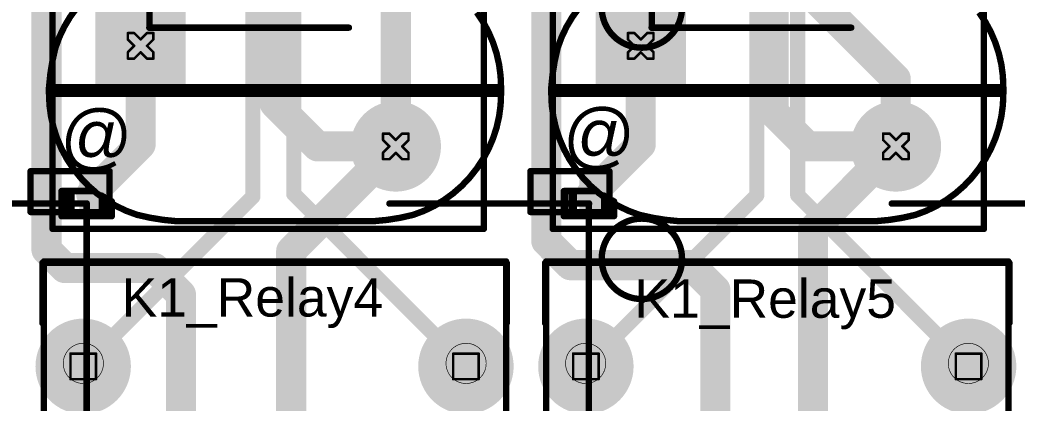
# Model space of a CAD drawing. Header units: millimetres. Extents: x -16 to 330, y -45 to 150.
# Drawn here: x 56.68 to 76.53, y -0.96 to 6.66 of the extents above; entities that cross this region are included whole.
import ezdxf

# ---------------------------------------------------------------- set-up
doc = ezdxf.new("R2010")
doc.units = ezdxf.units.MM
for name, color, linetype in [('BottomLayer', 5, 'Continuous'), ('BottomSolder', 6, 'Continuous'), ('DrillDrawing', 1, 'Continuous'), ('Mechanical1', 6, 'Continuous'), ('Mechanical13', 56, 'Continuous'), ('MidLayer1', 16, 'Continuous'), ('MidLayer2', 76, 'Continuous'), ('MultiLayer', 9, 'Continuous'), ('PadHoleLayer', 156, 'Continuous'), ('TopLayer', 1, 'Continuous'), ('TopOverlay', 2, 'Continuous'), ('TopPaste', 8, 'Continuous'), ('TopSolder', 216, 'Continuous')]:
    doc.layers.add(name, color=color, linetype=linetype)
doc.styles.add('Arial', font='arial.ttf', dxfattribs={"height": 0.2})

# ---------------------------------------------------------------- blocks, each defined once
blk = doc.blocks.new('ERZ_V07D680_7')
at = {"layer": 'BottomLayer'}
blk.add_hatch(color=5, dxfattribs=at).paths.add_polyline_path([(-3.44, 1.9), (-1.64, 1.9), (-1.64, 0.1), (-3.44, 0.1)])
h = blk.add_hatch(color=5, dxfattribs=at)
edge = h.paths.add_edge_path()
edge.add_arc((2.54, -1), 0.9, 0, 360)
at = {"layer": 'BottomSolder'}
h = blk.add_hatch(color=6, dxfattribs=at)
edge = h.paths.add_edge_path()
edge.add_arc((-2.54, 1), 0.4, 0, 360)
h = blk.add_hatch(color=6, dxfattribs=at)
edge = h.paths.add_edge_path()
edge.add_arc((2.54, -1), 0.4, 0, 360)
at = {"layer": 'MidLayer1'}
blk.add_hatch(color=16, dxfattribs=at).paths.add_polyline_path([(-3.44, 1.9), (-1.64, 1.9), (-1.64, 0.1), (-3.44, 0.1)])
h = blk.add_hatch(color=16, dxfattribs=at)
edge = h.paths.add_edge_path()
edge.add_arc((2.54, -1), 0.9, 0, 360)
at = {"layer": 'MidLayer2'}
blk.add_hatch(color=76, dxfattribs=at).paths.add_polyline_path([(-3.44, 1.9), (-1.64, 1.9), (-1.64, 0.1), (-3.44, 0.1)])
h = blk.add_hatch(color=76, dxfattribs=at)
edge = h.paths.add_edge_path()
edge.add_arc((2.54, -1), 0.9, 0, 360)
at = {"layer": 'MultiLayer'}
blk.add_hatch(color=9, dxfattribs=at).paths.add_polyline_path([(-3.44, 1.9), (-1.64, 1.9), (-1.64, 0.1), (-3.44, 0.1)])
h = blk.add_hatch(color=9, dxfattribs=at)
edge = h.paths.add_edge_path()
edge.add_arc((2.54, -1), 0.9, 0, 360)
at = {"layer": 'PadHoleLayer'}
h = blk.add_hatch(color=156, dxfattribs=at)
edge = h.paths.add_edge_path()
edge.add_arc((-2.54, 1), 0.4, 0, 360)
h = blk.add_hatch(color=156, dxfattribs=at)
edge = h.paths.add_edge_path()
edge.add_arc((2.54, -1), 0.4, 0, 360)
at = {"layer": 'TopLayer'}
blk.add_hatch(color=1, dxfattribs=at).paths.add_polyline_path([(-3.44, 1.9), (-1.64, 1.9), (-1.64, 0.1), (-3.44, 0.1)])
h = blk.add_hatch(color=1, dxfattribs=at)
edge = h.paths.add_edge_path()
edge.add_arc((2.54, -1), 0.9, 0, 360)
at = {"layer": 'TopSolder'}
h = blk.add_hatch(color=216, dxfattribs=at)
edge = h.paths.add_edge_path()
edge.add_arc((-2.54, 1), 0.4, 0, 360)
h = blk.add_hatch(color=216, dxfattribs=at)
edge = h.paths.add_edge_path()
edge.add_arc((2.54, -1), 0.4, 0, 360)
at = {"layer": 'TopOverlay', "const_width": 0.127}
for points in [[(-4.293, -2.642), (-4.293, 2.667)], [(-4.293, 2.667), (4.293, 2.667)], [(4.293, -2.642), (4.293, 2.667)], [(-4.293, -2.642), (4.293, -2.642)]]:
    blk.add_lwpolyline(points, dxfattribs=at)
at = {"layer": 'TopOverlay', "const_width": 0.0635}
for points in [[(-4.324, 2.667, 1), (-4.261, 2.667, 1)], [(-4.324, 2.667, 1), (-4.261, 2.667, 1)], [(4.261, 2.667, 1), (4.324, 2.667, 1)], [(4.261, 2.667, 1), (4.324, 2.667, 1)], [(-4.324, -2.642, 1), (-4.261, -2.642, 1)], [(-4.324, -2.642, 1), (-4.261, -2.642, 1)], [(4.261, -2.642, 1), (4.324, -2.642, 1)], [(4.261, -2.642, 1), (4.324, -2.642, 1)]]:
    blk.add_lwpolyline(points, format="xyb", close=True, dxfattribs=at)
blk = doc.blocks.new('ERZ_V07D680_8')
at = {"layer": 'BottomLayer'}
blk.add_hatch(color=5, dxfattribs=at).paths.add_polyline_path([(-3.44, 1.9), (-1.64, 1.9), (-1.64, 0.1), (-3.44, 0.1)])
h = blk.add_hatch(color=5, dxfattribs=at)
edge = h.paths.add_edge_path()
edge.add_arc((2.54, -1), 0.9, 0, 360)
at = {"layer": 'BottomSolder'}
h = blk.add_hatch(color=6, dxfattribs=at)
edge = h.paths.add_edge_path()
edge.add_arc((-2.54, 1), 0.4, 0, 360)
h = blk.add_hatch(color=6, dxfattribs=at)
edge = h.paths.add_edge_path()
edge.add_arc((2.54, -1), 0.4, 0, 360)
at = {"layer": 'MidLayer1'}
blk.add_hatch(color=16, dxfattribs=at).paths.add_polyline_path([(-3.44, 1.9), (-1.64, 1.9), (-1.64, 0.1), (-3.44, 0.1)])
h = blk.add_hatch(color=16, dxfattribs=at)
edge = h.paths.add_edge_path()
edge.add_arc((2.54, -1), 0.9, 0, 360)
at = {"layer": 'MidLayer2'}
blk.add_hatch(color=76, dxfattribs=at).paths.add_polyline_path([(-3.44, 1.9), (-1.64, 1.9), (-1.64, 0.1), (-3.44, 0.1)])
h = blk.add_hatch(color=76, dxfattribs=at)
edge = h.paths.add_edge_path()
edge.add_arc((2.54, -1), 0.9, 0, 360)
at = {"layer": 'MultiLayer'}
blk.add_hatch(color=9, dxfattribs=at).paths.add_polyline_path([(-3.44, 1.9), (-1.64, 1.9), (-1.64, 0.1), (-3.44, 0.1)])
h = blk.add_hatch(color=9, dxfattribs=at)
edge = h.paths.add_edge_path()
edge.add_arc((2.54, -1), 0.9, 0, 360)
at = {"layer": 'PadHoleLayer'}
h = blk.add_hatch(color=156, dxfattribs=at)
edge = h.paths.add_edge_path()
edge.add_arc((-2.54, 1), 0.4, 0, 360)
h = blk.add_hatch(color=156, dxfattribs=at)
edge = h.paths.add_edge_path()
edge.add_arc((2.54, -1), 0.4, 0, 360)
at = {"layer": 'TopLayer'}
blk.add_hatch(color=1, dxfattribs=at).paths.add_polyline_path([(-3.44, 1.9), (-1.64, 1.9), (-1.64, 0.1), (-3.44, 0.1)])
h = blk.add_hatch(color=1, dxfattribs=at)
edge = h.paths.add_edge_path()
edge.add_arc((2.54, -1), 0.9, 0, 360)
at = {"layer": 'TopSolder'}
h = blk.add_hatch(color=216, dxfattribs=at)
edge = h.paths.add_edge_path()
edge.add_arc((-2.54, 1), 0.4, 0, 360)
h = blk.add_hatch(color=216, dxfattribs=at)
edge = h.paths.add_edge_path()
edge.add_arc((2.54, -1), 0.4, 0, 360)
at = {"layer": 'TopOverlay', "const_width": 0.127}
for points in [[(-4.293, -2.642), (-4.293, 2.667)], [(-4.293, 2.667), (4.293, 2.667)], [(4.293, -2.642), (4.293, 2.667)], [(-4.293, -2.642), (4.293, -2.642)]]:
    blk.add_lwpolyline(points, dxfattribs=at)
at = {"layer": 'TopOverlay', "const_width": 0.0635}
for points in [[(-4.324, 2.667, 1), (-4.261, 2.667, 1)], [(-4.324, 2.667, 1), (-4.261, 2.667, 1)], [(4.261, 2.667, 1), (4.324, 2.667, 1)], [(4.261, 2.667, 1), (4.324, 2.667, 1)], [(-4.324, -2.642, 1), (-4.261, -2.642, 1)], [(-4.324, -2.642, 1), (-4.261, -2.642, 1)], [(4.261, -2.642, 1), (4.324, -2.642, 1)], [(4.261, -2.642, 1), (4.324, -2.642, 1)]]:
    blk.add_lwpolyline(points, format="xyb", close=True, dxfattribs=at)
blk = doc.blocks.new('EA2_3TNU_14')
at = {"layer": 'BottomLayer'}
h = blk.add_hatch(color=5, dxfattribs=at)
edge = h.paths.add_edge_path()
edge.add_arc((-3.81, -5.08), 0.95, 0, 360)
h = blk.add_hatch(color=5, dxfattribs=at)
edge = h.paths.add_edge_path()
edge.add_arc((3.81, -5.08), 0.95, 0, 360)
at = {"layer": 'BottomSolder'}
h = blk.add_hatch(color=6, dxfattribs=at)
edge = h.paths.add_edge_path()
edge.add_arc((-3.81, -5.08), 0.41, 0, 360)
h = blk.add_hatch(color=6, dxfattribs=at)
edge = h.paths.add_edge_path()
edge.add_arc((3.81, -5.08), 0.41, 0, 360)
at = {"layer": 'MidLayer1'}
h = blk.add_hatch(color=16, dxfattribs=at)
edge = h.paths.add_edge_path()
edge.add_arc((-3.81, -5.08), 0.95, 0, 360)
h = blk.add_hatch(color=16, dxfattribs=at)
edge = h.paths.add_edge_path()
edge.add_arc((3.81, -5.08), 0.95, 0, 360)
at = {"layer": 'MidLayer2'}
h = blk.add_hatch(color=76, dxfattribs=at)
edge = h.paths.add_edge_path()
edge.add_arc((-3.81, -5.08), 0.95, 0, 360)
h = blk.add_hatch(color=76, dxfattribs=at)
edge = h.paths.add_edge_path()
edge.add_arc((3.81, -5.08), 0.95, 0, 360)
at = {"layer": 'MultiLayer'}
h = blk.add_hatch(color=9, dxfattribs=at)
edge = h.paths.add_edge_path()
edge.add_arc((-3.81, -5.08), 0.95, 0, 360)
h = blk.add_hatch(color=9, dxfattribs=at)
edge = h.paths.add_edge_path()
edge.add_arc((3.81, -5.08), 0.95, 0, 360)
at = {"layer": 'PadHoleLayer'}
h = blk.add_hatch(color=156, dxfattribs=at)
edge = h.paths.add_edge_path()
edge.add_arc((-3.81, -5.08), 0.41, 0, 360)
h = blk.add_hatch(color=156, dxfattribs=at)
edge = h.paths.add_edge_path()
edge.add_arc((3.81, -5.08), 0.41, 0, 360)
at = {"layer": 'TopLayer'}
h = blk.add_hatch(color=1, dxfattribs=at)
edge = h.paths.add_edge_path()
edge.add_arc((-3.81, -5.08), 0.95, 0, 360)
h = blk.add_hatch(color=1, dxfattribs=at)
edge = h.paths.add_edge_path()
edge.add_arc((3.81, -5.08), 0.95, 0, 360)
at = {"layer": 'TopSolder'}
h = blk.add_hatch(color=216, dxfattribs=at)
edge = h.paths.add_edge_path()
edge.add_arc((-3.81, -5.08), 0.41, 0, 360)
h = blk.add_hatch(color=216, dxfattribs=at)
edge = h.paths.add_edge_path()
edge.add_arc((3.81, -5.08), 0.41, 0, 360)
at = {"layer": 'TopOverlay', "const_width": 0.127}
for points in [[(-4.623, -5.944), (-4.623, -7.137)], [(4.623, -5.944), (4.623, -7.137)], [(4.623, -7.137), (-4.623, -7.137)]]:
    blk.add_lwpolyline(points, dxfattribs=at)
at = {"layer": 'TopOverlay', "const_width": 0.0635}
for points in [[(-4.655, -5.944, 1), (-4.591, -5.944, 1)], [(4.591, -5.944, 1), (4.655, -5.944, 1)], [(-4.655, -7.137, 1), (-4.591, -7.137, 1)], [(-4.655, -7.137, 1), (-4.591, -7.137, 1)], [(4.591, -7.137, 1), (4.655, -7.137, 1)], [(4.591, -7.137, 1), (4.655, -7.137, 1)]]:
    blk.add_lwpolyline(points, format="xyb", close=True, dxfattribs=at)
blk = doc.blocks.new('EA2_3TNU_15')
at = {"layer": 'BottomLayer'}
h = blk.add_hatch(color=5, dxfattribs=at)
edge = h.paths.add_edge_path()
edge.add_arc((-3.81, -5.08), 0.95, 0, 360)
h = blk.add_hatch(color=5, dxfattribs=at)
edge = h.paths.add_edge_path()
edge.add_arc((3.81, -5.08), 0.95, 0, 360)
at = {"layer": 'BottomSolder'}
h = blk.add_hatch(color=6, dxfattribs=at)
edge = h.paths.add_edge_path()
edge.add_arc((-3.81, -5.08), 0.41, 0, 360)
h = blk.add_hatch(color=6, dxfattribs=at)
edge = h.paths.add_edge_path()
edge.add_arc((3.81, -5.08), 0.41, 0, 360)
at = {"layer": 'MidLayer1'}
h = blk.add_hatch(color=16, dxfattribs=at)
edge = h.paths.add_edge_path()
edge.add_arc((-3.81, -5.08), 0.95, 0, 360)
h = blk.add_hatch(color=16, dxfattribs=at)
edge = h.paths.add_edge_path()
edge.add_arc((3.81, -5.08), 0.95, 0, 360)
at = {"layer": 'MidLayer2'}
h = blk.add_hatch(color=76, dxfattribs=at)
edge = h.paths.add_edge_path()
edge.add_arc((-3.81, -5.08), 0.95, 0, 360)
h = blk.add_hatch(color=76, dxfattribs=at)
edge = h.paths.add_edge_path()
edge.add_arc((3.81, -5.08), 0.95, 0, 360)
at = {"layer": 'MultiLayer'}
h = blk.add_hatch(color=9, dxfattribs=at)
edge = h.paths.add_edge_path()
edge.add_arc((-3.81, -5.08), 0.95, 0, 360)
h = blk.add_hatch(color=9, dxfattribs=at)
edge = h.paths.add_edge_path()
edge.add_arc((3.81, -5.08), 0.95, 0, 360)
at = {"layer": 'PadHoleLayer'}
h = blk.add_hatch(color=156, dxfattribs=at)
edge = h.paths.add_edge_path()
edge.add_arc((-3.81, -5.08), 0.41, 0, 360)
h = blk.add_hatch(color=156, dxfattribs=at)
edge = h.paths.add_edge_path()
edge.add_arc((3.81, -5.08), 0.41, 0, 360)
at = {"layer": 'TopLayer'}
h = blk.add_hatch(color=1, dxfattribs=at)
edge = h.paths.add_edge_path()
edge.add_arc((-3.81, -5.08), 0.95, 0, 360)
h = blk.add_hatch(color=1, dxfattribs=at)
edge = h.paths.add_edge_path()
edge.add_arc((3.81, -5.08), 0.95, 0, 360)
at = {"layer": 'TopSolder'}
h = blk.add_hatch(color=216, dxfattribs=at)
edge = h.paths.add_edge_path()
edge.add_arc((-3.81, -5.08), 0.41, 0, 360)
h = blk.add_hatch(color=216, dxfattribs=at)
edge = h.paths.add_edge_path()
edge.add_arc((3.81, -5.08), 0.41, 0, 360)
at = {"layer": 'TopOverlay', "const_width": 0.127}
for points in [[(-4.623, -5.944), (-4.623, -7.137)], [(4.623, -5.944), (4.623, -7.137)], [(4.623, -7.137), (-4.623, -7.137)]]:
    blk.add_lwpolyline(points, dxfattribs=at)
at = {"layer": 'TopOverlay', "const_width": 0.0635}
for points in [[(-4.655, -5.944, 1), (-4.591, -5.944, 1)], [(4.591, -5.944, 1), (4.655, -5.944, 1)], [(-4.655, -7.137, 1), (-4.591, -7.137, 1)], [(-4.655, -7.137, 1), (-4.591, -7.137, 1)], [(4.591, -7.137, 1), (4.655, -7.137, 1)], [(4.591, -7.137, 1), (4.655, -7.137, 1)]]:
    blk.add_lwpolyline(points, format="xyb", close=True, dxfattribs=at)
blk = doc.blocks.new('R___0402_25')
at = {"layer": 'TopLayer'}
for points in [[(-0.699, -0.318), (-0.699, 0.318), (-0.241, 0.318), (-0.241, -0.318)], [(0.241, -0.318), (0.241, 0.318), (0.699, 0.318), (0.699, -0.318)]]:
    blk.add_hatch(color=1, dxfattribs=at).paths.add_polyline_path(points)
at = {"layer": 'TopPaste'}
for points in [[(-0.699, -0.318), (-0.699, 0.318), (-0.241, 0.318), (-0.241, -0.318)], [(0.241, -0.318), (0.241, 0.318), (0.699, 0.318), (0.699, -0.318)]]:
    blk.add_hatch(color=8, dxfattribs=at).paths.add_polyline_path(points)
at = {"layer": 'TopSolder'}
for points in [[(-0.754, -0.373), (-0.754, 0.373), (-0.186, 0.373), (-0.186, -0.373)], [(0.186, -0.373), (0.186, 0.373), (0.754, 0.373), (0.754, -0.373)]]:
    blk.add_hatch(color=216, dxfattribs=at).paths.add_polyline_path(points)
at = {"layer": 'TopOverlay'}
for points, const_width in [([(0.787, 0.406), (-0.787, 0.406)], 0.127), ([(-0.787, 0.406), (-0.787, -0.406)], 0.127), ([(0.787, 0.406), (0.787, -0.406)], 0.127), ([(0.787, -0.406), (-0.787, -0.406)], 0.127), ([(0.813, -0.432), (-0.813, -0.432)], 0.00323)]:
    blk.add_lwpolyline(points, dxfattribs=dict(at, const_width=const_width))
for points, const_width in [([(-0.819, 0.406, 1), (-0.756, 0.406, 1)], 0.0635), ([(-0.819, 0.406, 1), (-0.756, 0.406, 1)], 0.0635), ([(0.756, 0.406, 1), (0.819, 0.406, 1)], 0.0635), ([(0.756, 0.406, 1), (0.819, 0.406, 1)], 0.0635), ([(-0.819, -0.406, 1), (-0.756, -0.406, 1)], 0.0635), ([(-0.819, -0.406, 1), (-0.756, -0.406, 1)], 0.0635), ([(0.756, -0.406, 1), (0.819, -0.406, 1)], 0.0635), ([(0.756, -0.406, 1), (0.819, -0.406, 1)], 0.0635), ([(-0.814, -0.432, 1), (-0.812, -0.432, 1)], 0.00161), ([(0.812, -0.432, 1), (0.814, -0.432, 1)], 0.00161)]:
    blk.add_lwpolyline(points, format="xyb", close=True, dxfattribs=dict(at, const_width=const_width))
blk = doc.blocks.new('R___0402_26')
at = {"layer": 'TopLayer'}
for points in [[(-0.699, -0.318), (-0.699, 0.318), (-0.241, 0.318), (-0.241, -0.318)], [(0.241, -0.318), (0.241, 0.318), (0.699, 0.318), (0.699, -0.318)]]:
    blk.add_hatch(color=1, dxfattribs=at).paths.add_polyline_path(points)
at = {"layer": 'TopPaste'}
for points in [[(-0.699, -0.318), (-0.699, 0.318), (-0.241, 0.318), (-0.241, -0.318)], [(0.241, -0.318), (0.241, 0.318), (0.699, 0.318), (0.699, -0.318)]]:
    blk.add_hatch(color=8, dxfattribs=at).paths.add_polyline_path(points)
at = {"layer": 'TopSolder'}
for points in [[(-0.754, -0.373), (-0.754, 0.373), (-0.186, 0.373), (-0.186, -0.373)], [(0.186, -0.373), (0.186, 0.373), (0.754, 0.373), (0.754, -0.373)]]:
    blk.add_hatch(color=216, dxfattribs=at).paths.add_polyline_path(points)
at = {"layer": 'TopOverlay'}
for points, const_width in [([(0.787, 0.406), (-0.787, 0.406)], 0.127), ([(-0.787, 0.406), (-0.787, -0.406)], 0.127), ([(0.787, 0.406), (0.787, -0.406)], 0.127), ([(0.787, -0.406), (-0.787, -0.406)], 0.127), ([(0.813, -0.432), (-0.813, -0.432)], 0.00323)]:
    blk.add_lwpolyline(points, dxfattribs=dict(at, const_width=const_width))
for points, const_width in [([(-0.819, 0.406, 1), (-0.756, 0.406, 1)], 0.0635), ([(-0.819, 0.406, 1), (-0.756, 0.406, 1)], 0.0635), ([(0.756, 0.406, 1), (0.819, 0.406, 1)], 0.0635), ([(0.756, 0.406, 1), (0.819, 0.406, 1)], 0.0635), ([(-0.819, -0.406, 1), (-0.756, -0.406, 1)], 0.0635), ([(-0.819, -0.406, 1), (-0.756, -0.406, 1)], 0.0635), ([(0.756, -0.406, 1), (0.819, -0.406, 1)], 0.0635), ([(0.756, -0.406, 1), (0.819, -0.406, 1)], 0.0635), ([(-0.814, -0.432, 1), (-0.812, -0.432, 1)], 0.00161), ([(0.812, -0.432, 1), (0.814, -0.432, 1)], 0.00161)]:
    blk.add_lwpolyline(points, format="xyb", close=True, dxfattribs=dict(at, const_width=const_width))

msp = doc.modelspace()

# ---------------------------------------------------------------- linework, layer by layer
at = {"layer": 'BottomLayer', "const_width": 0.3}
for points in [[(71.349, 3.175), (71.349, 9.627)], [(72.161, 3.175), (72.161, 9.703)], [(61.316, 3.15), (61.316, 9.423)], [(62.128, 3.2), (62.128, 9.446)], [(57.937, -0.229), (61.316, 3.15)], [(62.128, 3.2), (65.557, -0.229)], [(67.945, -0.229), (71.349, 3.175)], [(72.161, 3.175), (75.565, -0.229)]]:
    msp.add_lwpolyline(points, dxfattribs=at)
at = {"layer": 'BottomLayer', "const_width": 0.15}
for points in [[(61.241, 3.15, 1), (61.391, 3.15, 1)], [(61.241, 3.15, 1), (61.391, 3.15, 1)], [(62.053, 3.2, 1), (62.203, 3.2, 1)], [(62.053, 3.2, 1), (62.203, 3.2, 1)], [(71.274, 3.175, 1), (71.424, 3.175, 1)], [(71.274, 3.175, 1), (71.424, 3.175, 1)], [(72.086, 3.175, 1), (72.236, 3.175, 1)], [(72.086, 3.175, 1), (72.236, 3.175, 1)], [(57.862, -0.229, 1), (58.012, -0.229, 1)], [(65.482, -0.229, 1), (65.632, -0.229, 1)], [(67.87, -0.229, 1), (68.02, -0.229, 1)], [(75.49, -0.229, 1), (75.64, -0.229, 1)]]:
    msp.add_lwpolyline(points, format="xyb", close=True, dxfattribs=at)
at = {"layer": 'DrillDrawing', "const_width": 0.0508}
for points in [[(58.826, 6.274), (58.826, 6.401)], [(58.826, 6.401), (58.953, 6.401)], [(58.953, 6.401), (59.08, 6.274)], [(59.08, 6.274), (59.207, 6.401)], [(59.207, 6.401), (59.334, 6.401)], [(59.334, 6.274), (59.334, 6.401)], [(68.783, 6.274), (68.783, 6.401)], [(68.783, 6.401), (68.91, 6.401)], [(68.91, 6.401), (69.037, 6.274)], [(69.037, 6.274), (69.164, 6.401)], [(69.164, 6.401), (69.291, 6.401)], [(69.291, 6.274), (69.291, 6.401)], [(58.826, 6.274), (58.953, 6.147)], [(58.826, 6.02), (58.953, 6.147)], [(59.207, 6.147), (59.334, 6.274)], [(59.207, 6.147), (59.334, 6.02)], [(68.783, 6.274), (68.91, 6.147)], [(68.783, 6.02), (68.91, 6.147)], [(69.164, 6.147), (69.291, 6.274)], [(69.164, 6.147), (69.291, 6.02)], [(58.826, 5.893), (58.826, 6.02)], [(58.953, 5.893), (59.08, 6.02)], [(59.08, 6.02), (59.207, 5.893)], [(59.334, 5.893), (59.334, 6.02)], [(68.783, 5.893), (68.783, 6.02)], [(68.91, 5.893), (69.037, 6.02)], [(69.037, 6.02), (69.164, 5.893)], [(69.291, 5.893), (69.291, 6.02)], [(58.826, 5.893), (58.953, 5.893)], [(59.207, 5.893), (59.334, 5.893)], [(68.783, 5.893), (68.91, 5.893)], [(69.164, 5.893), (69.291, 5.893)], [(63.906, 4.274), (63.906, 4.401)], [(63.906, 4.401), (64.033, 4.401)], [(64.033, 4.401), (64.16, 4.274)], [(64.16, 4.274), (64.287, 4.401)], [(64.287, 4.401), (64.414, 4.401)], [(64.414, 4.274), (64.414, 4.401)], [(73.863, 4.274), (73.863, 4.401)], [(73.863, 4.401), (73.99, 4.401)], [(73.99, 4.401), (74.117, 4.274)], [(74.117, 4.274), (74.244, 4.401)], [(74.244, 4.401), (74.371, 4.401)], [(74.371, 4.274), (74.371, 4.401)], [(63.906, 4.274), (64.033, 4.147)], [(63.906, 4.02), (64.033, 4.147)], [(64.287, 4.147), (64.414, 4.274)], [(64.287, 4.147), (64.414, 4.02)], [(73.863, 4.274), (73.99, 4.147)], [(73.863, 4.02), (73.99, 4.147)], [(74.244, 4.147), (74.371, 4.274)], [(74.244, 4.147), (74.371, 4.02)], [(63.906, 3.893), (63.906, 4.02)], [(64.033, 3.893), (64.16, 4.02)], [(64.16, 4.02), (64.287, 3.893)], [(64.414, 3.893), (64.414, 4.02)], [(73.863, 3.893), (73.863, 4.02)], [(73.99, 3.893), (74.117, 4.02)], [(74.117, 4.02), (74.244, 3.893)], [(74.371, 3.893), (74.371, 4.02)], [(63.906, 3.893), (64.033, 3.893)], [(64.287, 3.893), (64.414, 3.893)], [(73.863, 3.893), (73.99, 3.893)], [(74.244, 3.893), (74.371, 3.893)], [(57.683, 0.025), (58.191, 0.025)], [(57.683, -0.483), (57.683, 0.025)], [(58.191, -0.483), (58.191, 0.025)], [(65.303, 0.025), (65.811, 0.025)], [(65.303, -0.483), (65.303, 0.025)], [(65.811, -0.483), (65.811, 0.025)], [(67.691, 0.025), (68.199, 0.025)], [(67.691, -0.483), (67.691, 0.025)], [(68.199, -0.483), (68.199, 0.025)], [(75.311, 0.025), (75.819, 0.025)], [(75.311, -0.483), (75.311, 0.025)], [(75.819, -0.483), (75.819, 0.025)], [(57.683, -0.483), (58.191, -0.483)], [(65.303, -0.483), (65.811, -0.483)], [(67.691, -0.483), (68.199, -0.483)], [(75.311, -0.483), (75.819, -0.483)]]:
    msp.add_lwpolyline(points, dxfattribs=at)
at = {"layer": 'DrillDrawing', "const_width": 0.0254}
for points in [[(58.814, 6.401, 1), (58.839, 6.401, 1)], [(58.814, 6.401, 1), (58.839, 6.401, 1)], [(58.941, 6.401, 1), (58.966, 6.401, 1)], [(58.941, 6.401, 1), (58.966, 6.401, 1)], [(59.195, 6.401, 1), (59.22, 6.401, 1)], [(59.195, 6.401, 1), (59.22, 6.401, 1)], [(59.322, 6.401, 1), (59.347, 6.401, 1)], [(59.322, 6.401, 1), (59.347, 6.401, 1)], [(68.77, 6.401, 1), (68.796, 6.401, 1)], [(68.77, 6.401, 1), (68.796, 6.401, 1)], [(68.897, 6.401, 1), (68.923, 6.401, 1)], [(68.897, 6.401, 1), (68.923, 6.401, 1)], [(69.151, 6.401, 1), (69.177, 6.401, 1)], [(69.151, 6.401, 1), (69.177, 6.401, 1)], [(69.278, 6.401, 1), (69.304, 6.401, 1)], [(69.278, 6.401, 1), (69.304, 6.401, 1)], [(58.814, 6.274, 1), (58.839, 6.274, 1)], [(58.814, 6.274, 1), (58.839, 6.274, 1)], [(58.941, 6.147, 1), (58.966, 6.147, 1)], [(58.941, 6.147, 1), (58.966, 6.147, 1)], [(59.068, 6.274, 1), (59.093, 6.274, 1)], [(59.068, 6.274, 1), (59.093, 6.274, 1)], [(59.195, 6.147, 1), (59.22, 6.147, 1)], [(59.195, 6.147, 1), (59.22, 6.147, 1)], [(59.322, 6.274, 1), (59.347, 6.274, 1)], [(59.322, 6.274, 1), (59.347, 6.274, 1)], [(68.77, 6.274, 1), (68.796, 6.274, 1)], [(68.77, 6.274, 1), (68.796, 6.274, 1)], [(68.897, 6.147, 1), (68.923, 6.147, 1)], [(68.897, 6.147, 1), (68.923, 6.147, 1)], [(69.024, 6.274, 1), (69.05, 6.274, 1)], [(69.024, 6.274, 1), (69.05, 6.274, 1)], [(69.151, 6.147, 1), (69.177, 6.147, 1)], [(69.151, 6.147, 1), (69.177, 6.147, 1)], [(69.278, 6.274, 1), (69.304, 6.274, 1)], [(69.278, 6.274, 1), (69.304, 6.274, 1)], [(58.814, 6.02, 1), (58.839, 6.02, 1)], [(58.814, 6.02, 1), (58.839, 6.02, 1)], [(59.068, 6.02, 1), (59.093, 6.02, 1)], [(59.068, 6.02, 1), (59.093, 6.02, 1)], [(59.322, 6.02, 1), (59.347, 6.02, 1)], [(59.322, 6.02, 1), (59.347, 6.02, 1)], [(68.77, 6.02, 1), (68.796, 6.02, 1)], [(68.77, 6.02, 1), (68.796, 6.02, 1)], [(69.024, 6.02, 1), (69.05, 6.02, 1)], [(69.024, 6.02, 1), (69.05, 6.02, 1)], [(69.278, 6.02, 1), (69.304, 6.02, 1)], [(69.278, 6.02, 1), (69.304, 6.02, 1)], [(58.814, 5.893, 1), (58.839, 5.893, 1)], [(58.814, 5.893, 1), (58.839, 5.893, 1)], [(58.941, 5.893, 1), (58.966, 5.893, 1)], [(58.941, 5.893, 1), (58.966, 5.893, 1)], [(59.195, 5.893, 1), (59.22, 5.893, 1)], [(59.195, 5.893, 1), (59.22, 5.893, 1)], [(59.322, 5.893, 1), (59.347, 5.893, 1)], [(59.322, 5.893, 1), (59.347, 5.893, 1)], [(68.77, 5.893, 1), (68.796, 5.893, 1)], [(68.77, 5.893, 1), (68.796, 5.893, 1)], [(68.897, 5.893, 1), (68.923, 5.893, 1)], [(68.897, 5.893, 1), (68.923, 5.893, 1)], [(69.151, 5.893, 1), (69.177, 5.893, 1)], [(69.151, 5.893, 1), (69.177, 5.893, 1)], [(69.278, 5.893, 1), (69.304, 5.893, 1)], [(69.278, 5.893, 1), (69.304, 5.893, 1)], [(63.894, 4.401, 1), (63.919, 4.401, 1)], [(63.894, 4.401, 1), (63.919, 4.401, 1)], [(64.021, 4.401, 1), (64.046, 4.401, 1)], [(64.021, 4.401, 1), (64.046, 4.401, 1)], [(64.275, 4.401, 1), (64.3, 4.401, 1)], [(64.275, 4.401, 1), (64.3, 4.401, 1)], [(64.402, 4.401, 1), (64.427, 4.401, 1)], [(64.402, 4.401, 1), (64.427, 4.401, 1)], [(73.85, 4.401, 1), (73.876, 4.401, 1)], [(73.85, 4.401, 1), (73.876, 4.401, 1)], [(73.977, 4.401, 1), (74.003, 4.401, 1)], [(73.977, 4.401, 1), (74.003, 4.401, 1)], [(74.231, 4.401, 1), (74.257, 4.401, 1)], [(74.231, 4.401, 1), (74.257, 4.401, 1)], [(74.358, 4.401, 1), (74.384, 4.401, 1)], [(74.358, 4.401, 1), (74.384, 4.401, 1)], [(63.894, 4.274, 1), (63.919, 4.274, 1)], [(63.894, 4.274, 1), (63.919, 4.274, 1)], [(64.021, 4.147, 1), (64.046, 4.147, 1)], [(64.021, 4.147, 1), (64.046, 4.147, 1)], [(64.148, 4.274, 1), (64.173, 4.274, 1)], [(64.148, 4.274, 1), (64.173, 4.274, 1)], [(64.275, 4.147, 1), (64.3, 4.147, 1)], [(64.275, 4.147, 1), (64.3, 4.147, 1)], [(64.402, 4.274, 1), (64.427, 4.274, 1)], [(64.402, 4.274, 1), (64.427, 4.274, 1)], [(73.85, 4.274, 1), (73.876, 4.274, 1)], [(73.85, 4.274, 1), (73.876, 4.274, 1)], [(73.977, 4.147, 1), (74.003, 4.147, 1)], [(73.977, 4.147, 1), (74.003, 4.147, 1)], [(74.104, 4.274, 1), (74.13, 4.274, 1)], [(74.104, 4.274, 1), (74.13, 4.274, 1)], [(74.231, 4.147, 1), (74.257, 4.147, 1)], [(74.231, 4.147, 1), (74.257, 4.147, 1)], [(74.358, 4.274, 1), (74.384, 4.274, 1)], [(74.358, 4.274, 1), (74.384, 4.274, 1)], [(63.894, 4.02, 1), (63.919, 4.02, 1)], [(63.894, 4.02, 1), (63.919, 4.02, 1)], [(64.148, 4.02, 1), (64.173, 4.02, 1)], [(64.148, 4.02, 1), (64.173, 4.02, 1)], [(64.402, 4.02, 1), (64.427, 4.02, 1)], [(64.402, 4.02, 1), (64.427, 4.02, 1)], [(73.85, 4.02, 1), (73.876, 4.02, 1)], [(73.85, 4.02, 1), (73.876, 4.02, 1)], [(74.104, 4.02, 1), (74.13, 4.02, 1)], [(74.104, 4.02, 1), (74.13, 4.02, 1)], [(74.358, 4.02, 1), (74.384, 4.02, 1)], [(74.358, 4.02, 1), (74.384, 4.02, 1)], [(63.894, 3.893, 1), (63.919, 3.893, 1)], [(63.894, 3.893, 1), (63.919, 3.893, 1)], [(64.021, 3.893, 1), (64.046, 3.893, 1)], [(64.021, 3.893, 1), (64.046, 3.893, 1)], [(64.275, 3.893, 1), (64.3, 3.893, 1)], [(64.275, 3.893, 1), (64.3, 3.893, 1)], [(64.402, 3.893, 1), (64.427, 3.893, 1)], [(64.402, 3.893, 1), (64.427, 3.893, 1)], [(73.85, 3.893, 1), (73.876, 3.893, 1)], [(73.85, 3.893, 1), (73.876, 3.893, 1)], [(73.977, 3.893, 1), (74.003, 3.893, 1)], [(73.977, 3.893, 1), (74.003, 3.893, 1)], [(74.231, 3.893, 1), (74.257, 3.893, 1)], [(74.231, 3.893, 1), (74.257, 3.893, 1)], [(74.358, 3.893, 1), (74.384, 3.893, 1)], [(74.358, 3.893, 1), (74.384, 3.893, 1)], [(57.671, 0.025, 1), (57.696, 0.025, 1)], [(57.671, 0.025, 1), (57.696, 0.025, 1)], [(58.179, 0.025, 1), (58.204, 0.025, 1)], [(58.179, 0.025, 1), (58.204, 0.025, 1)], [(65.291, 0.025, 1), (65.316, 0.025, 1)], [(65.291, 0.025, 1), (65.316, 0.025, 1)], [(65.799, 0.025, 1), (65.824, 0.025, 1)], [(65.799, 0.025, 1), (65.824, 0.025, 1)], [(67.678, 0.025, 1), (67.704, 0.025, 1)], [(67.678, 0.025, 1), (67.704, 0.025, 1)], [(68.186, 0.025, 1), (68.212, 0.025, 1)], [(68.186, 0.025, 1), (68.212, 0.025, 1)], [(75.298, 0.025, 1), (75.324, 0.025, 1)], [(75.298, 0.025, 1), (75.324, 0.025, 1)], [(75.806, 0.025, 1), (75.832, 0.025, 1)], [(75.806, 0.025, 1), (75.832, 0.025, 1)], [(57.671, -0.483, 1), (57.696, -0.483, 1)], [(57.671, -0.483, 1), (57.696, -0.483, 1)], [(58.179, -0.483, 1), (58.204, -0.483, 1)], [(58.179, -0.483, 1), (58.204, -0.483, 1)], [(65.291, -0.483, 1), (65.316, -0.483, 1)], [(65.291, -0.483, 1), (65.316, -0.483, 1)], [(65.799, -0.483, 1), (65.824, -0.483, 1)], [(65.799, -0.483, 1), (65.824, -0.483, 1)], [(67.678, -0.483, 1), (67.704, -0.483, 1)], [(67.678, -0.483, 1), (67.704, -0.483, 1)], [(68.186, -0.483, 1), (68.212, -0.483, 1)], [(68.186, -0.483, 1), (68.212, -0.483, 1)], [(75.298, -0.483, 1), (75.324, -0.483, 1)], [(75.298, -0.483, 1), (75.324, -0.483, 1)], [(75.806, -0.483, 1), (75.832, -0.483, 1)], [(75.806, -0.483, 1), (75.832, -0.483, 1)]]:
    msp.add_lwpolyline(points, format="xyb", close=True, dxfattribs=at)
at = {"layer": 'Mechanical1'}
for points, const_width in [([(58.34, -0.17, 1), (57.54, -0.17, 1)], 0.0127), ([(65.96, -0.17, 1), (65.16, -0.17, 1)], 0.0127), ([(68.34, -0.17, 1), (67.54, -0.17, 1)], 0.0127), ([(75.96, -0.17, 1), (75.16, -0.17, 1)], 0.0127), ([(57.537, -0.17, 1), (57.543, -0.17, 1)], 0.00635), ([(58.337, -0.17, 1), (58.343, -0.17, 1)], 0.00635), ([(65.157, -0.17, 1), (65.163, -0.17, 1)], 0.00635), ([(65.957, -0.17, 1), (65.963, -0.17, 1)], 0.00635), ([(67.537, -0.17, 1), (67.543, -0.17, 1)], 0.00635), ([(68.337, -0.17, 1), (68.343, -0.17, 1)], 0.00635), ([(75.157, -0.17, 1), (75.163, -0.17, 1)], 0.00635), ([(75.957, -0.17, 1), (75.963, -0.17, 1)], 0.00635)]:
    msp.add_lwpolyline(points, format="xyb", close=True, dxfattribs=dict(at, const_width=const_width))
at = {"layer": 'Mechanical13', "const_width": 0.127}
for points in [[(59.256, 6.509), (59.256, 14.454)], [(59.256, 6.509), (59.256, 14.454)], [(69.256, 6.509), (69.256, 14.454)], [(69.256, 6.509), (69.256, 14.454)], [(59.256, 6.509), (63.229, 6.509)], [(59.256, 6.509), (63.229, 6.509)], [(69.256, 6.509), (73.229, 6.509)], [(69.256, 6.509), (73.229, 6.509)], [(57.256, 5.322), (66.256, 5.322)], [(57.256, 5.195), (57.256, 5.322)], [(66.256, 5.195), (66.256, 5.322)], [(67.256, 5.195), (67.256, 5.322)], [(67.256, 5.322), (76.256, 5.322)], [(76.256, 5.195), (76.256, 5.322)], [(57.256, 5.195), (66.256, 5.195)], [(67.256, 5.195), (76.256, 5.195)], [(57.506, 3.259), (57.541, 3.259)], [(57.506, 2.759), (57.506, 3.259)], [(57.541, 3.259), (57.671, 3.259)], [(57.541, 2.759), (57.541, 3.259)], [(57.671, 3.259), (57.706, 3.259)], [(57.671, 2.759), (57.671, 3.259)], [(57.706, 3.259), (58.16, 3.259)], [(57.706, 2.759), (57.706, 3.259)], [(58.306, 2.759), (58.306, 3.167)], [(58.341, 2.759), (58.341, 3.147)], [(67.506, 3.259), (67.541, 3.259)], [(67.506, 2.759), (67.506, 3.259)], [(67.541, 3.259), (67.671, 3.259)], [(67.541, 2.759), (67.541, 3.259)], [(67.671, 3.259), (67.706, 3.259)], [(67.671, 2.759), (67.671, 3.259)], [(67.706, 3.259), (68.16, 3.259)], [(67.706, 2.759), (67.706, 3.259)], [(68.306, 2.759), (68.306, 3.167)], [(68.341, 2.759), (68.341, 3.147)], [(54.034, 3.009), (58.006, 3.009)], [(54.034, 3.009), (58.006, 3.009)], [(58.006, -4.936), (58.006, 3.009)], [(58.006, -4.936), (58.006, 3.009)], [(58.471, 2.759), (58.471, 3.072)], [(58.506, 2.759), (58.506, 3.053)], [(64.034, 3.009), (68.006, 3.009)], [(64.034, 3.009), (68.006, 3.009)], [(68.006, -4.936), (68.006, 3.009)], [(68.006, -4.936), (68.006, 3.009)], [(68.471, 2.759), (68.471, 3.072)], [(68.506, 2.759), (68.506, 3.053)], [(74.034, 3.009), (78.006, 3.009)], [(74.034, 3.009), (78.006, 3.009)], [(57.506, 2.759), (57.541, 2.759)], [(57.541, 2.759), (57.671, 2.759)], [(57.671, 2.759), (57.706, 2.759)], [(57.706, 2.759), (58.306, 2.759)], [(58.306, 2.759), (58.341, 2.759)], [(58.341, 2.759), (58.471, 2.759)], [(58.471, 2.759), (58.506, 2.759)], [(67.506, 2.759), (67.541, 2.759)], [(67.541, 2.759), (67.671, 2.759)], [(67.671, 2.759), (67.706, 2.759)], [(67.706, 2.759), (68.306, 2.759)], [(68.306, 2.759), (68.341, 2.759)], [(68.341, 2.759), (68.471, 2.759)], [(68.471, 2.759), (68.506, 2.759)], [(59.793, 2.659), (63.72, 2.659)], [(69.793, 2.659), (73.72, 2.659)], [(57.156, 1.859), (66.356, 1.859)], [(57.156, -12.341), (57.156, 1.859)], [(66.356, -12.341), (66.356, 1.859)], [(67.156, -12.341), (67.156, 1.859)], [(67.156, 1.859), (76.356, 1.859)], [(76.356, -12.341), (76.356, 1.859)]]:
    msp.add_lwpolyline(points, dxfattribs=at)
at = {"layer": 'Mechanical13'}
for points, const_width in [([(69.859, 6.91, 1), (68.259, 6.91, 1)], 0.127), ([(59.259, 6.509, 1), (59.253, 6.509, 1)], 0.127), ([(59.259, 6.509, 1), (59.253, 6.509, 1)], 0.127), ([(59.221, 6.509, 1), (59.285, 6.509, 1)], 0.0635), ([(59.221, 6.509, 1), (59.285, 6.509, 1)], 0.0635), ([(59.224, 6.509, 1), (59.288, 6.509, 1)], 0.0635), ([(59.224, 6.509, 1), (59.288, 6.509, 1)], 0.0635), ([(59.224, 6.509, 1), (59.288, 6.509, 1)], 0.0635), ([(59.224, 6.509, 1), (59.288, 6.509, 1)], 0.0635), ([(59.228, 6.509, 1), (59.291, 6.509, 1)], 0.0635), ([(59.228, 6.509, 1), (59.291, 6.509, 1)], 0.0635), ([(63.197, 6.509, 1), (63.26, 6.509, 1)], 0.0635), ([(63.197, 6.509, 1), (63.26, 6.509, 1)], 0.0635), ([(69.259, 6.509, 1), (69.253, 6.509, 1)], 0.127), ([(69.259, 6.509, 1), (69.253, 6.509, 1)], 0.127), ([(69.221, 6.509, 1), (69.285, 6.509, 1)], 0.0635), ([(69.221, 6.509, 1), (69.285, 6.509, 1)], 0.0635), ([(69.224, 6.509, 1), (69.288, 6.509, 1)], 0.0635), ([(69.224, 6.509, 1), (69.288, 6.509, 1)], 0.0635), ([(69.224, 6.509, 1), (69.288, 6.509, 1)], 0.0635), ([(69.224, 6.509, 1), (69.288, 6.509, 1)], 0.0635), ([(69.228, 6.509, 1), (69.291, 6.509, 1)], 0.0635), ([(69.228, 6.509, 1), (69.291, 6.509, 1)], 0.0635), ([(73.197, 6.509, 1), (73.26, 6.509, 1)], 0.0635), ([(73.197, 6.509, 1), (73.26, 6.509, 1)], 0.0635), ([(57.351, 6.107, 1), (57.415, 6.107, 1)], 0.0635), ([(57.351, 6.107, 1), (57.415, 6.107, 1)], 0.0635), ([(67.351, 6.107, 1), (67.415, 6.107, 1)], 0.0635), ([(67.351, 6.107, 1), (67.415, 6.107, 1)], 0.0635), ([(57.224, 5.322, 1), (57.288, 5.322, 1)], 0.0635), ([(57.224, 5.322, 1), (57.288, 5.322, 1)], 0.0635), ([(57.224, 5.322, 1), (57.288, 5.322, 1)], 0.0635), ([(66.224, 5.322, 1), (66.288, 5.322, 1)], 0.0635), ([(66.224, 5.322, 1), (66.288, 5.322, 1)], 0.0635), ([(66.224, 5.322, 1), (66.288, 5.322, 1)], 0.0635), ([(67.224, 5.322, 1), (67.288, 5.322, 1)], 0.0635), ([(67.224, 5.322, 1), (67.288, 5.322, 1)], 0.0635), ([(67.224, 5.322, 1), (67.288, 5.322, 1)], 0.0635), ([(76.224, 5.322, 1), (76.288, 5.322, 1)], 0.0635), ([(76.224, 5.322, 1), (76.288, 5.322, 1)], 0.0635), ([(76.224, 5.322, 1), (76.288, 5.322, 1)], 0.0635), ([(57.224, 5.195, 1), (57.288, 5.195, 1)], 0.0635), ([(57.224, 5.195, 1), (57.288, 5.195, 1)], 0.0635), ([(57.224, 5.195, 1), (57.288, 5.195, 1)], 0.0635), ([(66.224, 5.195, 1), (66.288, 5.195, 1)], 0.0635), ([(66.224, 5.195, 1), (66.288, 5.195, 1)], 0.0635), ([(66.224, 5.195, 1), (66.288, 5.195, 1)], 0.0635), ([(67.224, 5.195, 1), (67.288, 5.195, 1)], 0.0635), ([(67.224, 5.195, 1), (67.288, 5.195, 1)], 0.0635), ([(67.224, 5.195, 1), (67.288, 5.195, 1)], 0.0635), ([(76.224, 5.195, 1), (76.288, 5.195, 1)], 0.0635), ([(76.224, 5.195, 1), (76.288, 5.195, 1)], 0.0635), ([(76.224, 5.195, 1), (76.288, 5.195, 1)], 0.0635), ([(57.709, 3.705, 1), (57.772, 3.705, 1)], 0.0635), ([(57.709, 3.705, 1), (57.772, 3.705, 1)], 0.0635), ([(65.74, 3.706, 1), (65.804, 3.706, 1)], 0.0635), ([(65.74, 3.706, 1), (65.804, 3.706, 1)], 0.0635), ([(67.709, 3.705, 1), (67.772, 3.705, 1)], 0.0635), ([(67.709, 3.705, 1), (67.772, 3.705, 1)], 0.0635), ([(75.74, 3.706, 1), (75.804, 3.706, 1)], 0.0635), ([(75.74, 3.706, 1), (75.804, 3.706, 1)], 0.0635), ([(57.474, 3.259, 1), (57.538, 3.259, 1)], 0.0635), ([(57.474, 3.259, 1), (57.538, 3.259, 1)], 0.0635), ([(57.509, 3.259, 1), (57.573, 3.259, 1)], 0.0635), ([(57.509, 3.259, 1), (57.573, 3.259, 1)], 0.0635), ([(57.509, 3.259, 1), (57.573, 3.259, 1)], 0.0635), ([(57.639, 3.259, 1), (57.703, 3.259, 1)], 0.0635), ([(57.639, 3.259, 1), (57.703, 3.259, 1)], 0.0635), ([(57.639, 3.259, 1), (57.703, 3.259, 1)], 0.0635), ([(57.674, 3.259, 1), (57.738, 3.259, 1)], 0.0635), ([(57.674, 3.259, 1), (57.738, 3.259, 1)], 0.0635), ([(57.674, 3.259, 1), (57.738, 3.259, 1)], 0.0635), ([(58.128, 3.259, 1), (58.192, 3.259, 1)], 0.0635), ([(58.274, 3.167, 1), (58.338, 3.167, 1)], 0.0635), ([(58.309, 3.147, 1), (58.373, 3.147, 1)], 0.0635), ([(67.474, 3.259, 1), (67.538, 3.259, 1)], 0.0635), ([(67.474, 3.259, 1), (67.538, 3.259, 1)], 0.0635), ([(67.509, 3.259, 1), (67.573, 3.259, 1)], 0.0635), ([(67.509, 3.259, 1), (67.573, 3.259, 1)], 0.0635), ([(67.509, 3.259, 1), (67.573, 3.259, 1)], 0.0635), ([(67.639, 3.259, 1), (67.703, 3.259, 1)], 0.0635), ([(67.639, 3.259, 1), (67.703, 3.259, 1)], 0.0635), ([(67.639, 3.259, 1), (67.703, 3.259, 1)], 0.0635), ([(67.674, 3.259, 1), (67.738, 3.259, 1)], 0.0635), ([(67.674, 3.259, 1), (67.738, 3.259, 1)], 0.0635), ([(67.674, 3.259, 1), (67.738, 3.259, 1)], 0.0635), ([(68.128, 3.259, 1), (68.192, 3.259, 1)], 0.0635), ([(68.274, 3.167, 1), (68.338, 3.167, 1)], 0.0635), ([(68.309, 3.147, 1), (68.373, 3.147, 1)], 0.0635), ([(58.009, 3.009, 1), (58.003, 3.009, 1)], 0.127), ([(58.009, 3.009, 1), (58.003, 3.009, 1)], 0.127), ([(57.971, 3.009, 1), (58.035, 3.009, 1)], 0.0635), ([(57.971, 3.009, 1), (58.035, 3.009, 1)], 0.0635), ([(57.974, 3.009, 1), (58.038, 3.009, 1)], 0.0635), ([(57.974, 3.009, 1), (58.038, 3.009, 1)], 0.0635), ([(57.974, 3.009, 1), (58.038, 3.009, 1)], 0.0635), ([(57.974, 3.009, 1), (58.038, 3.009, 1)], 0.0635), ([(57.978, 3.009, 1), (58.041, 3.009, 1)], 0.0635), ([(57.978, 3.009, 1), (58.041, 3.009, 1)], 0.0635), ([(58.439, 3.072, 1), (58.503, 3.072, 1)], 0.0635), ([(58.474, 3.053, 1), (58.538, 3.053, 1)], 0.0635), ([(64.002, 3.009, 1), (64.066, 3.009, 1)], 0.0635), ([(64.002, 3.009, 1), (64.066, 3.009, 1)], 0.0635), ([(68.009, 3.009, 1), (68.003, 3.009, 1)], 0.127), ([(68.009, 3.009, 1), (68.003, 3.009, 1)], 0.127), ([(67.971, 3.009, 1), (68.035, 3.009, 1)], 0.0635), ([(67.971, 3.009, 1), (68.035, 3.009, 1)], 0.0635), ([(67.974, 3.009, 1), (68.038, 3.009, 1)], 0.0635), ([(67.974, 3.009, 1), (68.038, 3.009, 1)], 0.0635), ([(67.974, 3.009, 1), (68.038, 3.009, 1)], 0.0635), ([(67.974, 3.009, 1), (68.038, 3.009, 1)], 0.0635), ([(67.978, 3.009, 1), (68.041, 3.009, 1)], 0.0635), ([(67.978, 3.009, 1), (68.041, 3.009, 1)], 0.0635), ([(68.439, 3.072, 1), (68.503, 3.072, 1)], 0.0635), ([(68.474, 3.053, 1), (68.538, 3.053, 1)], 0.0635), ([(74.002, 3.009, 1), (74.066, 3.009, 1)], 0.0635), ([(74.002, 3.009, 1), (74.066, 3.009, 1)], 0.0635), ([(57.474, 2.759, 1), (57.538, 2.759, 1)], 0.0635), ([(57.474, 2.759, 1), (57.538, 2.759, 1)], 0.0635), ([(57.509, 2.759, 1), (57.573, 2.759, 1)], 0.0635), ([(57.509, 2.759, 1), (57.573, 2.759, 1)], 0.0635), ([(57.509, 2.759, 1), (57.573, 2.759, 1)], 0.0635), ([(57.639, 2.759, 1), (57.703, 2.759, 1)], 0.0635), ([(57.639, 2.759, 1), (57.703, 2.759, 1)], 0.0635), ([(57.639, 2.759, 1), (57.703, 2.759, 1)], 0.0635), ([(57.674, 2.759, 1), (57.738, 2.759, 1)], 0.0635), ([(57.674, 2.759, 1), (57.738, 2.759, 1)], 0.0635), ([(57.674, 2.759, 1), (57.738, 2.759, 1)], 0.0635), ([(58.274, 2.759, 1), (58.338, 2.759, 1)], 0.0635), ([(58.274, 2.759, 1), (58.338, 2.759, 1)], 0.0635), ([(58.274, 2.759, 1), (58.338, 2.759, 1)], 0.0635), ([(58.309, 2.759, 1), (58.373, 2.759, 1)], 0.0635), ([(58.309, 2.759, 1), (58.373, 2.759, 1)], 0.0635), ([(58.309, 2.759, 1), (58.373, 2.759, 1)], 0.0635), ([(58.439, 2.759, 1), (58.503, 2.759, 1)], 0.0635), ([(58.439, 2.759, 1), (58.503, 2.759, 1)], 0.0635), ([(58.439, 2.759, 1), (58.503, 2.759, 1)], 0.0635), ([(58.474, 2.759, 1), (58.538, 2.759, 1)], 0.0635), ([(58.474, 2.759, 1), (58.538, 2.759, 1)], 0.0635), ([(58.977, 2.786, 1), (59.04, 2.786, 1)], 0.0635), ([(58.977, 2.786, 1), (59.04, 2.786, 1)], 0.0635), ([(64.472, 2.784, 1), (64.535, 2.784, 1)], 0.0635), ([(64.472, 2.784, 1), (64.535, 2.784, 1)], 0.0635), ([(67.474, 2.759, 1), (67.538, 2.759, 1)], 0.0635), ([(67.474, 2.759, 1), (67.538, 2.759, 1)], 0.0635), ([(67.509, 2.759, 1), (67.573, 2.759, 1)], 0.0635), ([(67.509, 2.759, 1), (67.573, 2.759, 1)], 0.0635), ([(67.509, 2.759, 1), (67.573, 2.759, 1)], 0.0635), ([(67.639, 2.759, 1), (67.703, 2.759, 1)], 0.0635), ([(67.639, 2.759, 1), (67.703, 2.759, 1)], 0.0635), ([(67.639, 2.759, 1), (67.703, 2.759, 1)], 0.0635), ([(67.674, 2.759, 1), (67.738, 2.759, 1)], 0.0635), ([(67.674, 2.759, 1), (67.738, 2.759, 1)], 0.0635), ([(67.674, 2.759, 1), (67.738, 2.759, 1)], 0.0635), ([(68.274, 2.759, 1), (68.338, 2.759, 1)], 0.0635), ([(68.274, 2.759, 1), (68.338, 2.759, 1)], 0.0635), ([(68.274, 2.759, 1), (68.338, 2.759, 1)], 0.0635), ([(68.309, 2.759, 1), (68.373, 2.759, 1)], 0.0635), ([(68.309, 2.759, 1), (68.373, 2.759, 1)], 0.0635), ([(68.309, 2.759, 1), (68.373, 2.759, 1)], 0.0635), ([(68.439, 2.759, 1), (68.503, 2.759, 1)], 0.0635), ([(68.439, 2.759, 1), (68.503, 2.759, 1)], 0.0635), ([(68.439, 2.759, 1), (68.503, 2.759, 1)], 0.0635), ([(68.474, 2.759, 1), (68.538, 2.759, 1)], 0.0635), ([(68.474, 2.759, 1), (68.538, 2.759, 1)], 0.0635), ([(68.977, 2.786, 1), (69.04, 2.786, 1)], 0.0635), ([(68.977, 2.786, 1), (69.04, 2.786, 1)], 0.0635), ([(74.472, 2.784, 1), (74.535, 2.784, 1)], 0.0635), ([(74.472, 2.784, 1), (74.535, 2.784, 1)], 0.0635), ([(59.761, 2.659, 1), (59.825, 2.659, 1)], 0.0635), ([(59.761, 2.659, 1), (59.825, 2.659, 1)], 0.0635), ([(63.688, 2.659, 1), (63.751, 2.659, 1)], 0.0635), ([(63.688, 2.659, 1), (63.751, 2.659, 1)], 0.0635), ([(69.859, 1.91, 1), (68.259, 1.91, 1)], 0.127), ([(69.761, 2.659, 1), (69.825, 2.659, 1)], 0.0635), ([(69.761, 2.659, 1), (69.825, 2.659, 1)], 0.0635), ([(73.688, 2.659, 1), (73.751, 2.659, 1)], 0.0635), ([(73.688, 2.659, 1), (73.751, 2.659, 1)], 0.0635), ([(57.124, 1.859, 1), (57.188, 1.859, 1)], 0.0635), ([(57.124, 1.859, 1), (57.188, 1.859, 1)], 0.0635), ([(66.324, 1.859, 1), (66.388, 1.859, 1)], 0.0635), ([(66.324, 1.859, 1), (66.388, 1.859, 1)], 0.0635), ([(67.124, 1.859, 1), (67.188, 1.859, 1)], 0.0635), ([(67.124, 1.859, 1), (67.188, 1.859, 1)], 0.0635), ([(68.227, 1.91, 1), (68.29, 1.91, 1)], 0.0635), ([(69.827, 1.91, 1), (69.89, 1.91, 1)], 0.0635), ([(76.324, 1.859, 1), (76.388, 1.859, 1)], 0.0635), ([(76.324, 1.859, 1), (76.388, 1.859, 1)], 0.0635)]:
    msp.add_lwpolyline(points, format="xyb", close=True, dxfattribs=dict(at, const_width=const_width))
at = {"layer": 'Mechanical13', "const_width": 0.127}
for points in [[(57.383, 6.107, -0.161592), (58.303, 7.374)], [(67.383, 6.107, -0.161592), (68.303, 7.374)], [(65.772, 6.812, -0.160703), (66.256, 5.322)], [(75.772, 6.812, -0.160703), (76.256, 5.322)], [(57.256, 5.322, -0.045294), (57.383, 6.107)], [(67.256, 5.322, -0.045294), (67.383, 6.107)], [(57.741, 3.705, -0.159927), (57.256, 5.195)], [(66.256, 5.195, -0.160703), (65.772, 3.706)], [(67.741, 3.705, -0.159927), (67.256, 5.195)], [(76.256, 5.195, -0.160703), (75.772, 3.706)], [(59.008, 2.786, -0.161592), (57.741, 3.705)], [(65.772, 3.706, -0.160796), (64.504, 2.784)], [(69.008, 2.786, -0.161592), (67.741, 3.705)], [(75.772, 3.706, -0.160796), (74.504, 2.784)], [(59.793, 2.659, -0.045294), (59.008, 2.786)], [(64.504, 2.784, -0.047229), (63.72, 2.659)], [(69.793, 2.659, -0.045294), (69.008, 2.786)], [(74.504, 2.784, -0.047229), (73.72, 2.659)]]:
    msp.add_lwpolyline(points, format="xyb", dxfattribs=at)
at = {"layer": 'MidLayer1', "const_width": 0.6}
for points in [[(68.231, 11.372), (74.114, 5.489)], [(64.16, 4.147), (64.16, 8.474)], [(74.114, 4.15), (74.114, 5.489)], [(62.078, 2.064), (64.16, 4.147)], [(72.466, 2.496), (74.117, 4.147)], [(74.114, 4.15), (74.117, 4.147)], [(72.466, -3.256), (72.466, 2.496)], [(62.078, -3.694), (62.078, 2.064)]]:
    msp.add_lwpolyline(points, dxfattribs=at)
at = {"layer": 'MidLayer1', "const_width": 0.3}
for points in [[(73.964, 5.489, 1), (74.264, 5.489, 1)], [(73.964, 5.489, 1), (74.264, 5.489, 1)], [(64.01, 4.147, 1), (64.31, 4.147, 1)], [(64.01, 4.147, 1), (64.31, 4.147, 1)], [(73.964, 4.15, 1), (74.264, 4.15, 1)], [(73.964, 4.15, 1), (74.264, 4.15, 1)], [(73.967, 4.147, 1), (74.267, 4.147, 1)], [(73.967, 4.147, 1), (74.267, 4.147, 1)], [(72.316, 2.496, 1), (72.616, 2.496, 1)], [(72.316, 2.496, 1), (72.616, 2.496, 1)], [(61.928, 2.064, 1), (62.228, 2.064, 1)], [(61.928, 2.064, 1), (62.228, 2.064, 1)]]:
    msp.add_lwpolyline(points, format="xyb", close=True, dxfattribs=at)
at = {"layer": 'TopLayer', "const_width": 0.6}
for points in [[(61.75, 5.001), (61.75, 8.522)], [(71.682, 4.823), (71.682, 8.522)], [(67.157, 3.247), (67.157, 7.484)], [(57.206, 3.247), (57.206, 7.214)], [(59.08, 4.185), (59.08, 6.147)], [(69.037, 4.185), (69.037, 6.147)], [(61.75, 5.001), (62.604, 4.147)], [(71.682, 4.823), (72.358, 4.147)], [(58.096, 3.2), (59.08, 4.185)], [(62.604, 4.147), (64.16, 4.147)], [(68.053, 3.2), (69.037, 4.185)], [(72.358, 4.147), (74.117, 4.147)], [(57.206, 2.092), (57.206, 3.247)], [(67.157, 2.265), (67.157, 3.247)], [(57.206, 2.092), (57.57, 1.727)], [(67.157, 2.265), (67.638, 1.784)], [(57.57, 1.727), (59.355, 1.727)], [(59.355, 1.727), (59.883, 1.2)], [(67.638, 1.784), (70.031, 1.784)], [(70.031, 1.784), (70.522, 1.294)], [(70.522, -1.943), (70.522, 1.294)], [(59.883, -2.177), (59.883, 1.2)]]:
    msp.add_lwpolyline(points, dxfattribs=at)
at = {"layer": 'TopLayer', "const_width": 0.3}
for points in [[(58.93, 6.147, 1), (59.23, 6.147, 1)], [(68.887, 6.147, 1), (69.187, 6.147, 1)], [(61.6, 5.001, 1), (61.9, 5.001, 1)], [(61.6, 5.001, 1), (61.9, 5.001, 1)], [(71.532, 4.823, 1), (71.832, 4.823, 1)], [(71.532, 4.823, 1), (71.832, 4.823, 1)], [(58.93, 4.185, 1), (59.23, 4.185, 1)], [(58.93, 4.185, 1), (59.23, 4.185, 1)], [(62.454, 4.147, 1), (62.754, 4.147, 1)], [(62.454, 4.147, 1), (62.754, 4.147, 1)], [(64.01, 4.147, 1), (64.31, 4.147, 1)], [(68.887, 4.185, 1), (69.187, 4.185, 1)], [(68.887, 4.185, 1), (69.187, 4.185, 1)], [(72.208, 4.147, 1), (72.508, 4.147, 1)], [(72.208, 4.147, 1), (72.508, 4.147, 1)], [(73.967, 4.147, 1), (74.267, 4.147, 1)], [(57.056, 3.247, 1), (57.356, 3.247, 1)], [(57.056, 3.247, 1), (57.356, 3.247, 1)], [(57.946, 3.2, 1), (58.246, 3.2, 1)], [(67.007, 3.247, 1), (67.307, 3.247, 1)], [(67.007, 3.247, 1), (67.307, 3.247, 1)], [(67.903, 3.2, 1), (68.203, 3.2, 1)], [(57.056, 2.092, 1), (57.356, 2.092, 1)], [(57.056, 2.092, 1), (57.356, 2.092, 1)], [(67.007, 2.265, 1), (67.307, 2.265, 1)], [(67.007, 2.265, 1), (67.307, 2.265, 1)], [(57.42, 1.727, 1), (57.72, 1.727, 1)], [(57.42, 1.727, 1), (57.72, 1.727, 1)], [(59.205, 1.727, 1), (59.505, 1.727, 1)], [(59.205, 1.727, 1), (59.505, 1.727, 1)], [(67.488, 1.784, 1), (67.788, 1.784, 1)], [(67.488, 1.784, 1), (67.788, 1.784, 1)], [(69.881, 1.784, 1), (70.181, 1.784, 1)], [(69.881, 1.784, 1), (70.181, 1.784, 1)], [(70.372, 1.294, 1), (70.672, 1.294, 1)], [(70.372, 1.294, 1), (70.672, 1.294, 1)], [(59.733, 1.2, 1), (60.033, 1.2, 1)], [(59.733, 1.2, 1), (60.033, 1.2, 1)]]:
    msp.add_lwpolyline(points, format="xyb", close=True, dxfattribs=at)

# ---------------------------------------------------------------- block references
for name, p in [('ERZ_V07D680_8', (61.62, 5.147)), ('ERZ_V07D680_7', (71.577, 5.147))]:
    msp.add_blockref(name, p)
at = {"rotation": 180}
for name, p in [('R___0402_26', (57.676, 3.247)), ('R___0402_25', (67.627, 3.247)), ('EA2_3TNU_15', (61.747, -5.309)), ('EA2_3TNU_14', (71.755, -5.309))]:
    msp.add_blockref(name, p, dxfattribs=at)

# ---------------------------------------------------------------- texts
at = {"layer": 'TopOverlay', "style": 'Arial'}
for s, height, p in [('@', 1.016, (57.48, 3.849)), ('@', 1.016, (67.488, 3.874)), ('K1_Relay4', 0.762, (58.7, 0.762)), ('K1_Relay5', 0.762, (68.911, 0.737))]:
    msp.add_text(s, height=height, dxfattribs=at).set_placement(p)

doc.saveas('drawing.dxf')
